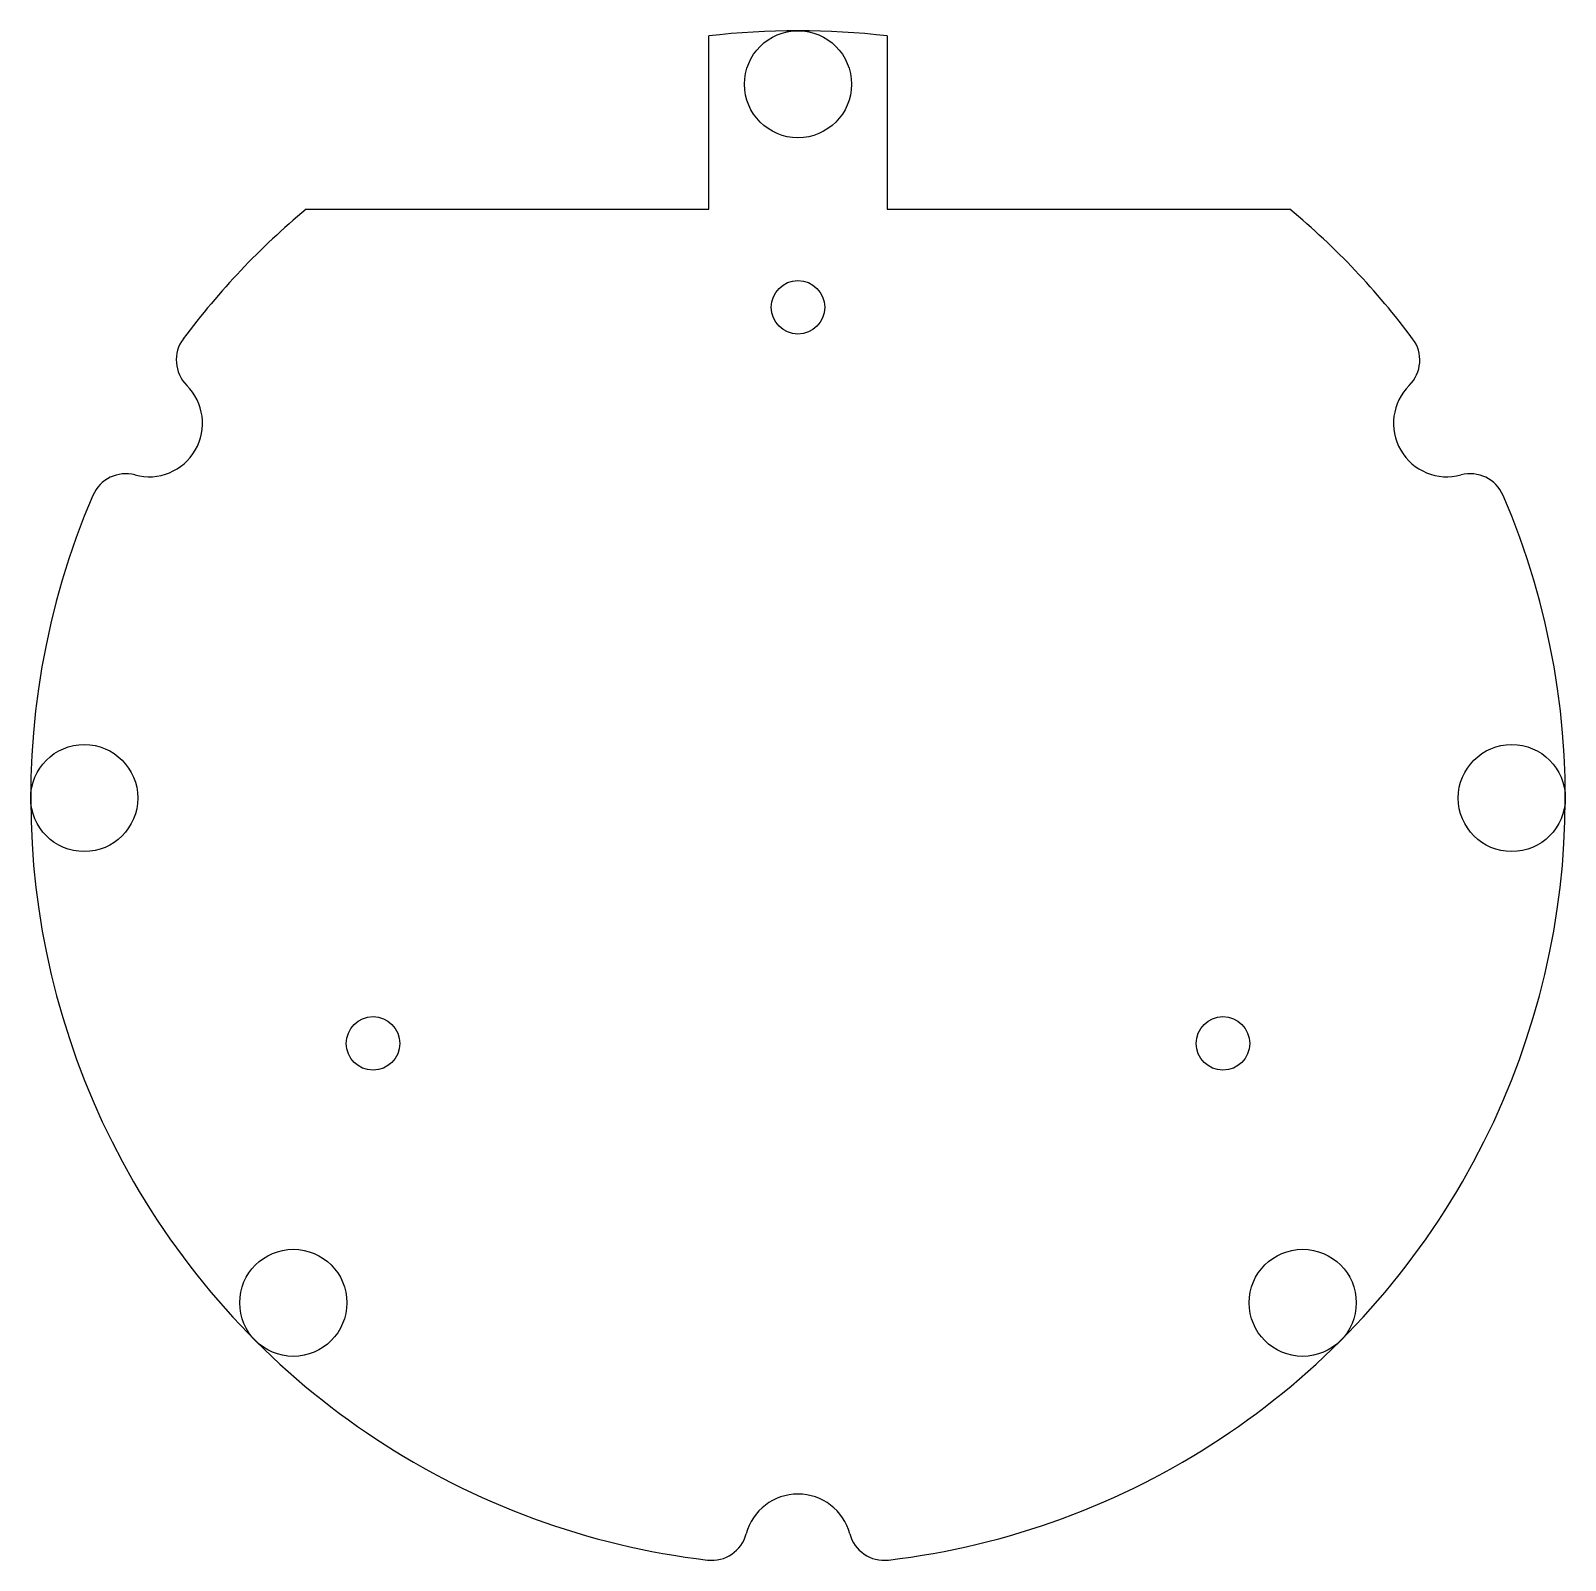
# Model space of a CAD drawing. Header units: millimetres. Extents: x 716 to 802, y 175.2 to 260.9.
import ezdxf

# ---------------------------------------------------------------- set-up
doc = ezdxf.new("R2010")
doc.units = ezdxf.units.MM

msp = doc.modelspace()

# ---------------------------------------------------------------- linework, layer by layer
for p, q in [((753.985, 250.918), (753.985, 260.627)), ((763.985, 260.627), (763.985, 250.918)), ((731.417, 250.918), (753.985, 250.918)), ((763.985, 250.918), (786.553, 250.918))]:
    msp.add_line(p, q)
for centre in [(758.985, 257.918), (718.985, 217.918), (798.985, 217.918), (730.701, 189.634), (787.269, 189.634)]:
    msp.add_circle(centre, 3)
at = {"linetype": 'Continuous'}
for centre in [(758.985, 245.418), (735.169, 204.168), (782.801, 204.168)]:
    msp.add_circle(centre, 1.5, dxfattribs=at)
for centre, radius, start, end in [((758.985, 217.918), 43, 83.32259, 96.67741), ((758.985, 217.918), 43, 129.87528, 143.23194), ((758.985, 217.918), 43, 36.76806, 50.12472), ((726.142, 242.46), 2, 143.23194, 225.0994), ((791.829, 242.46), 2, 314.9006, 36.76806), ((722.612, 238.918), 3, 254.9006, 45.0994), ((795.358, 238.918), 3, 134.9006, 285.0994), ((721.31, 234.091), 2, 74.9006, 156.76806), ((796.661, 234.091), 2, 23.23194, 105.0994), ((758.985, 217.918), 43, 156.76806, 263.23194), ((758.985, 217.918), 43, 276.76806, 23.23194), ((758.985, 175.918), 3, 14.9006, 165.0994), ((754.153, 177.204), 2, 263.23194, 345.0994), ((763.817, 177.204), 2, 194.9006, 276.76806)]:
    msp.add_arc(centre, radius, start, end)

doc.saveas('drawing.dxf')
